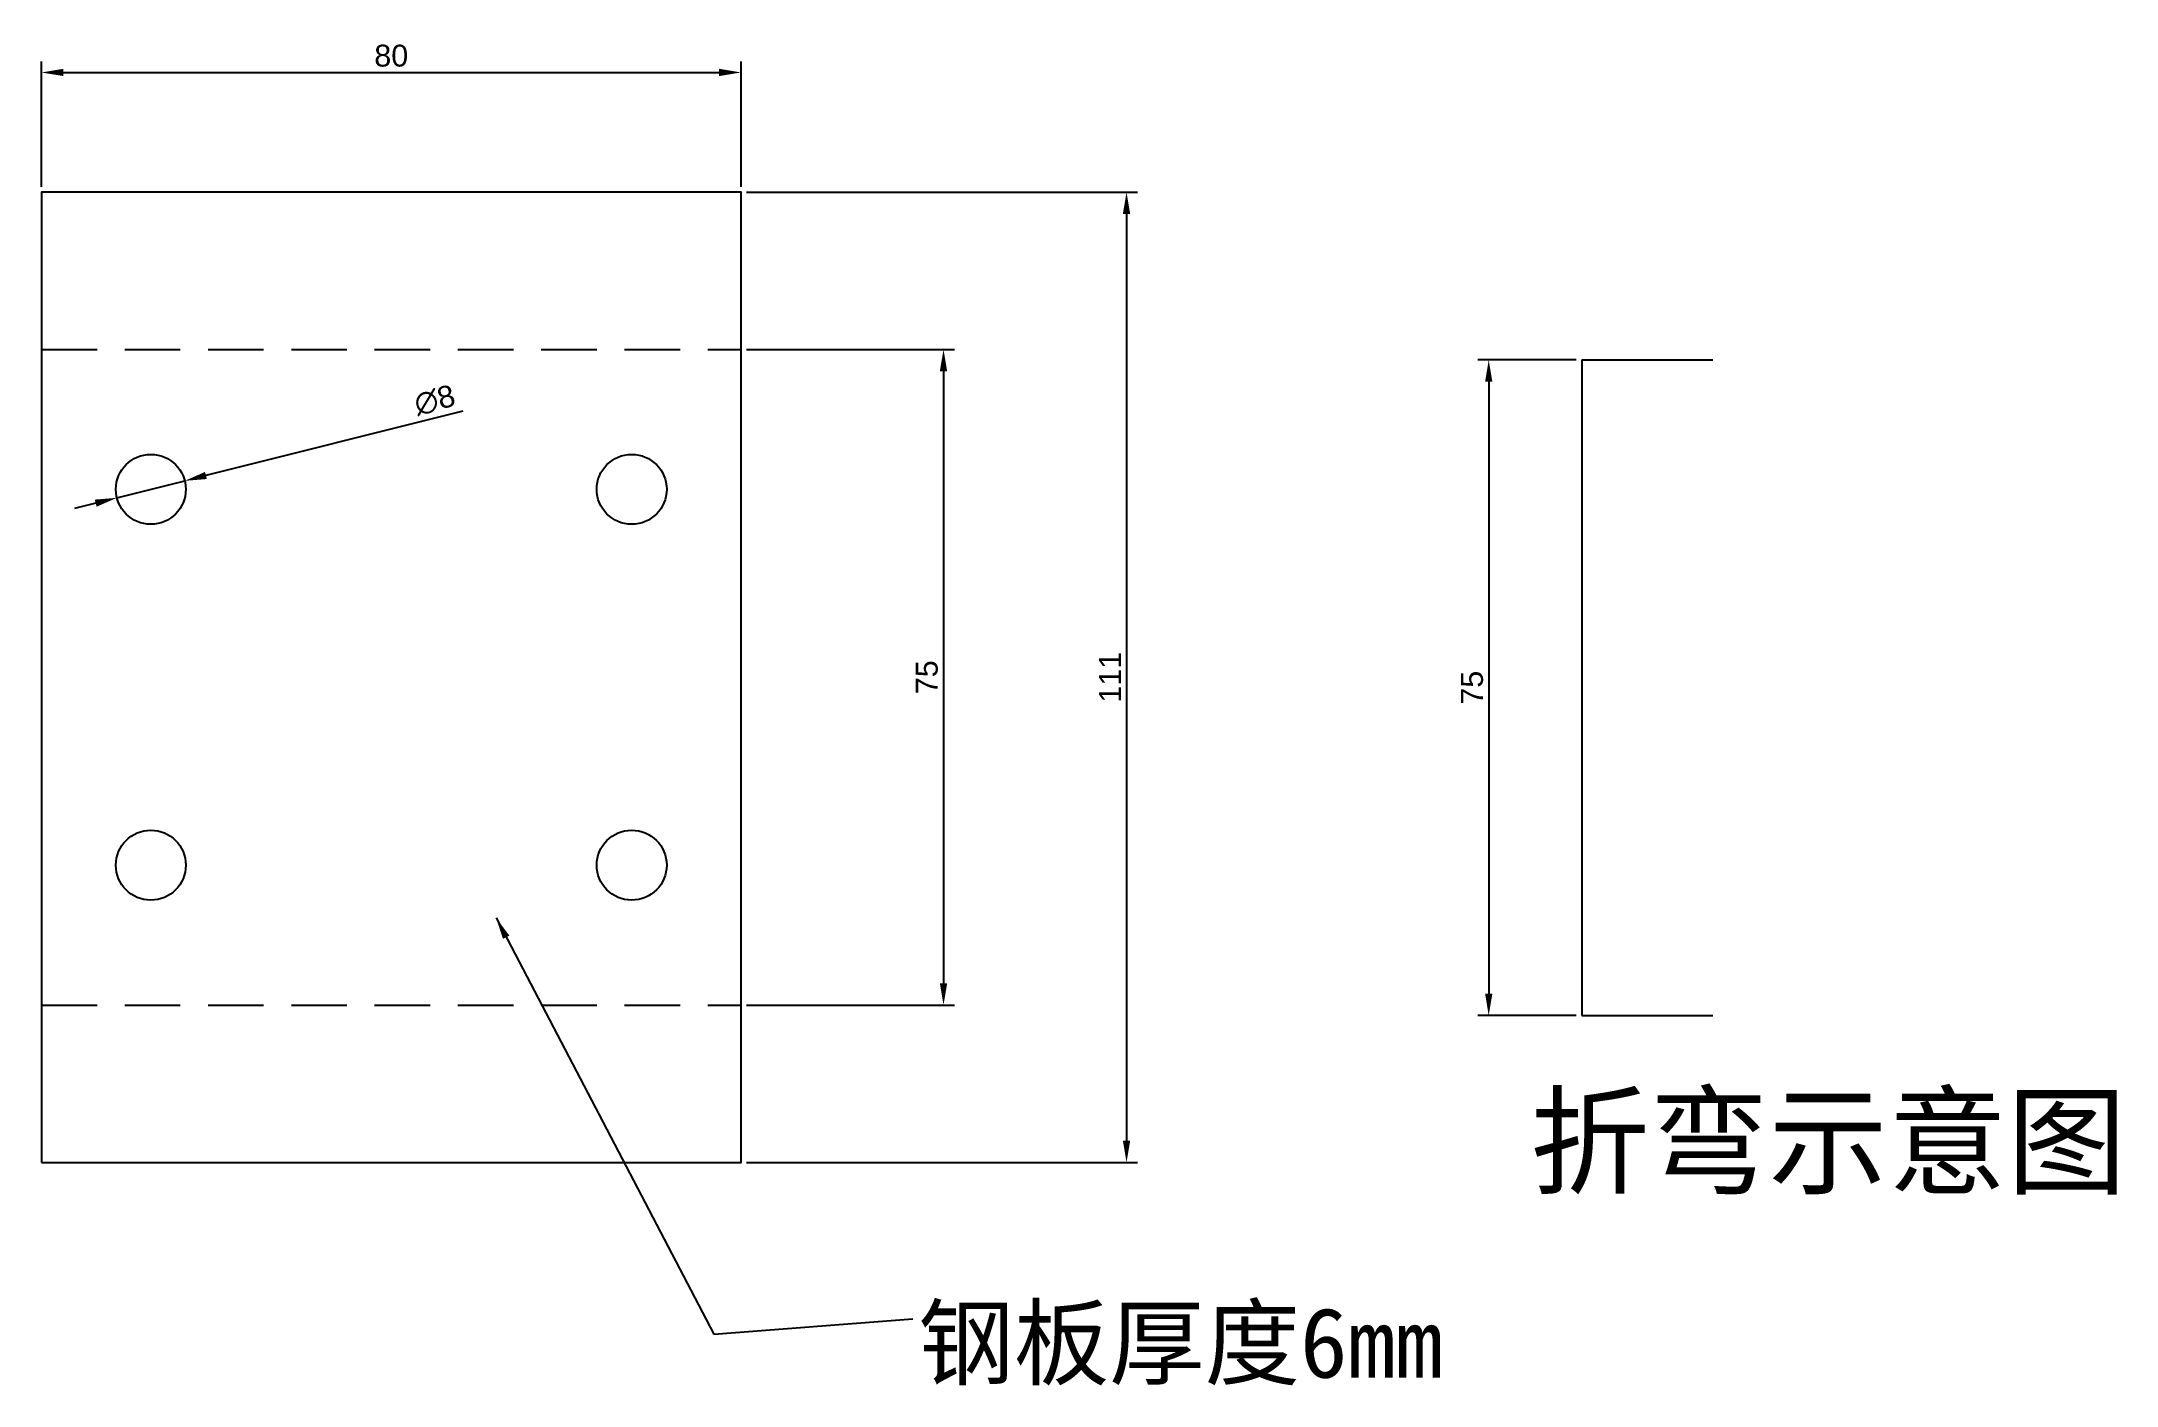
# Model space of a CAD drawing. Header units: millimetres. Extents: x 0 to 237, y -26 to 128.
import ezdxf

# ---------------------------------------------------------------- set-up
doc = ezdxf.new("R2010")
doc.units = ezdxf.units.MM
doc.linetypes.add('DASHED2', pattern=[9.525, 6.35, -3.175])
doc.styles.get("Standard").update_dxf_attribs({"font": 'arial.ttf'})
doc.dimstyles.new('ISO-25', dxfattribs={"dimtxt": 2.5, "dimasz": 2.5, "dimexe": 1.25, "dimexo": 0.625, "dimtad": 1, "dimtxsty": 'Standard', "dimcen": 2.5, "dimadec": 0, "dimazin": 0, "dimtfac": 1, "dimtmove": 0, "dimatfit": 3, "dimfxl": 1, "dimarcsym": 0})

# ---------------------------------------------------------------- blocks, each defined once
blk = doc.blocks.new('*D7')
at = {"color": 0, "lineweight": -2, "transparency": 16777216}
for p, q in [((0, 111.62), (0, 125.94)), ((80, 111.62), (80, 125.94)), ((2.5, 124.69), (77.5, 124.69))]:
    blk.add_line(p, q, dxfattribs=at)
at = {"color": 0, "transparency": 16777216}
for points in [[(2.5, 125.11), (2.5, 124.28), (0, 124.69)], [(77.5, 125.11), (77.5, 124.28), (80, 124.69)]]:
    blk.add_solid(points, dxfattribs=at)
at = {"layer": 'Defpoints', "color": 0, "transparency": 16777216}
for p in [(80, 124.69), (0, 111), (80, 111)]:
    blk.add_point(p, dxfattribs=at)
at = {"color": 0, "transparency": 16777216, "insert": (40, 126.6), "char_height": 2.5, "attachment_point": 5}
blk.add_mtext('80', dxfattribs=at)
blk = doc.blocks.new('*D8')
at = {"color": 0, "lineweight": -2, "transparency": 16777216}
for p, q in [((80.62, 111), (125.34, 111)), ((124.09, 108.5), (124.09, 2.5)), ((80.62, 0), (125.34, 0))]:
    blk.add_line(p, q, dxfattribs=at)
at = {"color": 0, "transparency": 16777216}
for points in [[(123.67, 108.5), (124.51, 108.5), (124.09, 111)], [(123.67, 2.5), (124.51, 2.5), (124.09, 0)]]:
    blk.add_solid(points, dxfattribs=at)
at = {"layer": 'Defpoints', "color": 0, "transparency": 16777216}
for p in [(80, 111), (80, 0), (124.09, 0)]:
    blk.add_point(p, dxfattribs=at)
at = {"color": 0, "transparency": 16777216, "insert": (122.21, 55.5), "char_height": 2.5, "attachment_point": 5, "rotation": 90}
blk.add_mtext('111', dxfattribs=at)
blk = doc.blocks.new('*D11')
at = {"color": 0, "lineweight": -2, "transparency": 16777216}
for p, q in [((48.18, 85.96), (18.8, 78.58)), ((8.62, 76.03), (16.38, 77.97)), ((6.2, 75.42), (3.77, 74.81))]:
    blk.add_line(p, q, dxfattribs=at)
at = {"color": 0, "transparency": 16777216}
for points in [[(18.7, 78.99), (18.91, 78.18), (16.38, 77.97)], [(6.09, 75.82), (6.3, 75.01), (8.62, 76.03)]]:
    blk.add_solid(points, dxfattribs=at)
at = {"layer": 'Defpoints', "color": 0, "transparency": 16777216}
for p in [(8.62, 76.03), (16.38, 77.97)]:
    blk.add_point(p, dxfattribs=at)
at = {"color": 0, "transparency": 16777216, "insert": (44.97, 87.19), "char_height": 2.5, "attachment_point": 5, "rotation": 14.1036}
blk.add_mtext('∅8', dxfattribs=at)
blk = doc.blocks.new('*D12')
at = {"color": 0, "lineweight": -2, "transparency": 16777216}
for p, q in [((175.52, 91.8), (164.26, 91.8)), ((165.51, 89.3), (165.51, 19.3)), ((175.52, 16.8), (164.26, 16.8))]:
    blk.add_line(p, q, dxfattribs=at)
at = {"color": 0, "transparency": 16777216}
for points in [[(165.1, 89.3), (165.93, 89.3), (165.51, 91.8)], [(165.1, 19.3), (165.93, 19.3), (165.51, 16.8)]]:
    blk.add_solid(points, dxfattribs=at)
at = {"layer": 'Defpoints', "color": 0, "transparency": 16777216}
for p in [(176.15, 91.8), (165.51, 16.8), (176.15, 16.8)]:
    blk.add_point(p, dxfattribs=at)
at = {"color": 0, "transparency": 16777216, "insert": (163.62, 54.3), "char_height": 2.5, "attachment_point": 5, "rotation": 90}
blk.add_mtext('75', dxfattribs=at)
blk = doc.blocks.new('*D14')
at = {"color": 0, "lineweight": -2, "transparency": 16777216}
for p, q in [((80.62, 93), (104.41, 93)), ((103.16, 90.5), (103.16, 20.5)), ((80.62, 18), (104.41, 18))]:
    blk.add_line(p, q, dxfattribs=at)
at = {"color": 0, "transparency": 16777216}
for points in [[(102.74, 90.5), (103.58, 90.5), (103.16, 93)], [(102.74, 20.5), (103.58, 20.5), (103.16, 18)]]:
    blk.add_solid(points, dxfattribs=at)
at = {"layer": 'Defpoints', "color": 0, "transparency": 16777216}
for p in [(80, 93), (80, 18), (103.16, 18)]:
    blk.add_point(p, dxfattribs=at)
at = {"color": 0, "transparency": 16777216, "insert": (101.26, 55.5), "char_height": 2.5, "attachment_point": 5, "rotation": 90}
blk.add_mtext('75', dxfattribs=at)

msp = doc.modelspace()

# ---------------------------------------------------------------- linework, layer by layer
at = {"color": 4, "linetype": 'DASHED2'}
for p, q in [((0, 93), (80, 93)), ((0, 18), (80, 18))]:
    msp.add_line(p, q, dxfattribs=at)
at = {"color": 0}
for p, q in [((176.149, 91.798), (176.149, 16.798)), ((176.149, 91.798), (191.149, 91.798)), ((176.149, 16.798), (191.149, 16.798))]:
    msp.add_line(p, q, dxfattribs=at)
msp.add_lwpolyline([(0, 0), (80, 0), (80, 111), (0, 111)], close=True, dxfattribs=at)
for centre in [(12.5, 77), (67.5, 77), (12.5, 34), (67.5, 34)]:
    msp.add_circle(centre, 4, dxfattribs=at)

# ---------------------------------------------------------------- texts
at = {"color": 0, "insert": (170.242, 7.413), "char_height": 10, "width": 101.71653, "attachment_point": 1}
msp.add_mtext('{\\fSimSun|b0|i0|c134|p2;折弯示意图}', dxfattribs=at)
at = {"color": 3, "insert": (100.278, -16.634), "char_height": 8, "width": 116.71112, "attachment_point": 1}
msp.add_mtext('{\\fSimSun|b0|i0|c134|p2;钢板厚度6mm}', dxfattribs=at)

# ---------------------------------------------------------------- dimensions: what is measured, and where the dimension line sits
at = {"color": 3}
dim = msp.add_linear_dim(base=(80, 124.694), p1=(0, 111), p2=(80, 111), dimstyle='ISO-25', dxfattribs=at)
dim.commit()
dim.dimension.update_dxf_attribs({"geometry": '*D7', "text_midpoint": (40, 126.595)})
for base, p1, p2, picture, middle in [((124.091, 0), (80, 111), (80, 0), '*D8', (122.211, 55.5)), ((103.16, 18), (80, 93), (80, 18), '*D14', (101.263, 55.5)), ((165.512, 16.798), (176.149, 91.798), (176.149, 16.798), '*D12', (163.615, 54.298))]:
    dim = msp.add_linear_dim(base=base, p1=p1, p2=p2, angle=90, dimstyle='ISO-25', dxfattribs=at)
    dim.commit()
    dim.dimension.update_dxf_attribs({"geometry": picture, "text_midpoint": middle})
dim = msp.add_diameter_dim_2p(p1=(8.621, 76.025), p2=(16.379, 77.975), dimstyle='ISO-25', dxfattribs=at)
dim.commit()
dim.dimension.update_dxf_attribs({"geometry": '*D11', "text_midpoint": (45.455, 85.28), "dimtype": 163})

# ---------------------------------------------------------------- leaders
at = {"color": 3, "annotation_type": 0, "has_hookline": 1, "hookline_direction": 0, "text_width": 62.525}
msp.add_leader([(51.987, 27.972), (76.909, -19.663), (99.653, -17.884)], dimstyle='ISO-25', override={"dimgap": 0.625, "dimtad": 0}, dxfattribs=at)

doc.saveas('drawing.dxf')
